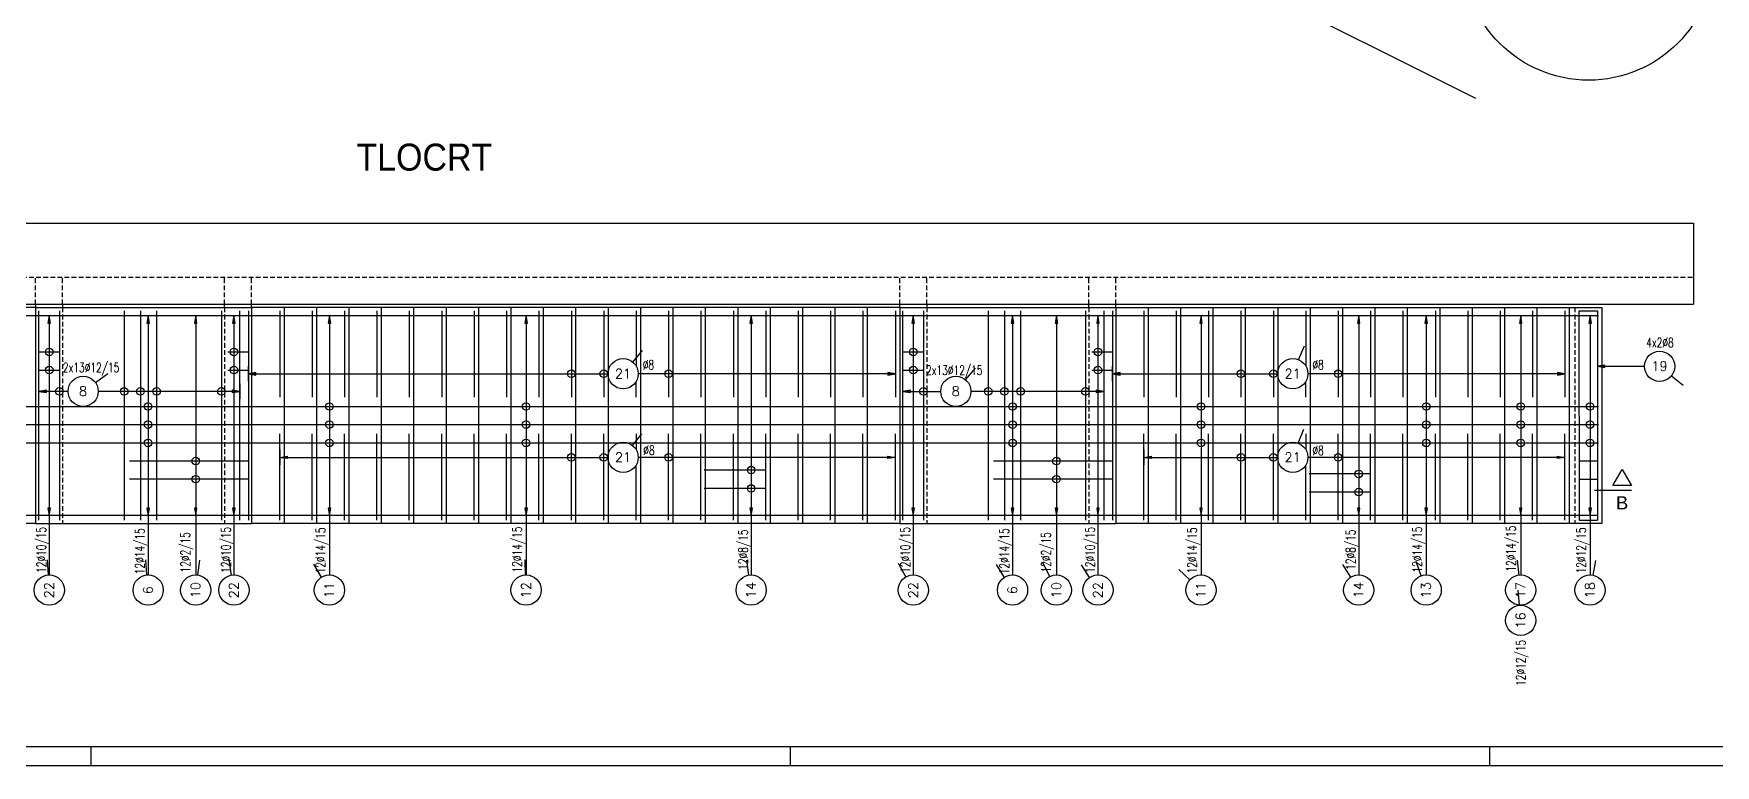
# Model space of a CAD drawing. Extents: x 168 to 5237, y 421 to 2392.
# Drawn here: x 1146 to 2704, y 421 to 1099 of the extents above; entities that cross this region are included whole.
import ezdxf
from ezdxf.enums import TextEntityAlignment as Align

# ---------------------------------------------------------------- set-up
doc = ezdxf.new("R2010")
doc.units = 0
doc.header["$LTSCALE"] = 35
doc.linetypes.add('HIDDEN', pattern=[9.525, 6.35, -3.175])
doc.linetypes.add('HIDDEN2', pattern=[0.1875, 0.125, -0.0625])
for name, color, linetype in [('ARM', 1, 'CONTINUOUS'), ('ARM-I', 6, 'CONTINUOUS'), ('BETON', 7, 'CONTINUOUS'), ('BETON TANKO', 40, 'CONTINUOUS'), ('CRTICA', 7, 'CONTINUOUS'), ('FILE', 8, 'CONTINUOUS'), ('KOTE', 4, 'CONTINUOUS'), ('NEVIDLJIVO', 9, 'HIDDEN2'), ('TANKO', 8, 'CONTINUOUS'), ('TEKST', 7, 'CONTINUOUS')]:
    doc.layers.add(name, color=color, linetype=linetype)
doc.styles.add('KOTE', font='romans.shx', dxfattribs={"width": 0.7})
doc.styles.add('NASLOV', font='ARIAL.TTF')
doc.styles.get("Standard").update_dxf_attribs({"font": 'romans.shx', "width": 0.9})

# ---------------------------------------------------------------- blocks, each defined once
blk = doc.blocks.new('S')
at = {"layer": 'KOTE', "color": 9}
blk.add_line((0, 1), (0, -1), dxfattribs=at)
blk.add_lwpolyline([(-1, 0.17), (-1, -0.17), (0, 0)], close=True, dxfattribs=at)
at = {"layer": 'KOTE', "color": 9, "linetype": 'ByBlock'}
blk.add_solid([(-1, 0.17), (-1, -0.17), (0, 0)], dxfattribs=at)
blk = doc.blocks.new('P')
at = {"layer": 'KOTE'}
blk.add_circle((0, 0), 0.4, dxfattribs=at)
blk.add_attdef('P', text='', height=0.25, dxfattribs=at).set_placement((-0.004, 0.004), align=Align.MIDDLE)
blk = doc.blocks.new('STR')
at = {"layer": 'KOTE', "color": 9}
blk.add_lwpolyline([(-1, 0.17), (-1, -0.17), (0, 0)], close=True, dxfattribs=at)
at = {"layer": 'KOTE', "color": 9, "linetype": 'ByBlock'}
blk.add_solid([(-1, 0.17), (-1, -0.17), (0, 0)], dxfattribs=at)

msp = doc.modelspace()

# ---------------------------------------------------------------- linework, layer by layer
at = {"layer": 'ARM'}
for p, q in [((1151.3, 648.1), (1151.3, 842.1)), ((1170.3, 842.1), (1170.3, 648.1)), ((1230.3, 842.1), (1230.3, 648.1)), ((1245.3, 842.1), (1245.3, 648.1)), ((1260.3, 842.1), (1260.3, 648.1)), ((1320.3, 842.1), (1320.3, 648.1)), ((1337.2, 842.1), (1337.2, 648.1)), ((1345.3, 842.1), (1345.3, 648.1)), ((1374.3, 842.1), (1374.3, 762.1)), ((1404.3, 842.1), (1404.3, 762.1)), ((1434.3, 842.1), (1434.3, 762.1)), ((1464.3, 842.1), (1464.3, 762.1)), ((1494.3, 842.1), (1494.3, 762.1)), ((1524.3, 842.1), (1524.3, 762.1)), ((1554.3, 842.1), (1554.3, 762.1)), ((1584.3, 842.1), (1584.3, 762.1)), ((1614.3, 842.1), (1614.3, 762.1)), ((1644.3, 842.1), (1644.3, 762.1)), ((1674.3, 842.1), (1674.3, 762.1)), ((1704.3, 842.1), (1704.3, 791)), ((1734.3, 842.1), (1734.3, 762.1)), ((1764.3, 842.1), (1764.3, 762.1)), ((1794.3, 842.1), (1794.3, 762.1)), ((1824.3, 842.1), (1824.3, 762.1)), ((1854.3, 842.1), (1854.3, 762.1)), ((1884.3, 842.1), (1884.3, 762.1)), ((1914.3, 842.1), (1914.3, 762.1)), ((1944.3, 842.1), (1944.3, 762.1)), ((1951.3, 648.1), (1951.3, 842.1)), ((1970.3, 842.1), (1970.3, 648.1)), ((2030.3, 842.1), (2030.3, 648.1)), ((2045.3, 842.1), (2045.3, 648.1)), ((2060.3, 842.1), (2060.3, 648.1)), ((2120.3, 842.1), (2120.3, 648.1)), ((2137.3, 842.1), (2137.3, 648.1)), ((2145.3, 842.1), (2145.3, 648.1)), ((2174.3, 842.1), (2174.3, 762.1)), ((2204.3, 842.1), (2204.3, 762.1)), ((2234.3, 842.1), (2234.3, 762.1)), ((2264.3, 842.1), (2264.3, 762.1)), ((2294.3, 842.1), (2294.3, 762.1)), ((2324.3, 842.1), (2324.3, 791)), ((2354.3, 842.1), (2354.3, 762.1)), ((2384.3, 842.1), (2384.3, 762.1)), ((2414.3, 842.1), (2414.3, 762.1)), ((2444.3, 842.1), (2444.3, 762.1)), ((2474.3, 842.1), (2474.3, 762.1)), ((2504.3, 842.1), (2504.3, 762.1)), ((2534.3, 842.1), (2534.3, 762.1)), ((2564.3, 842.1), (2564.3, 762.1)), ((2577.2, 842.1), (2577.3, 648.1)), ((2577.2, 842.1), (2594.3, 842.1)), ((2594.3, 842.1), (2594.3, 648.1)), ((351.2, 837.7), (2595.4, 837.7)), ((1151.3, 804), (1170.3, 804)), ((1326.3, 804), (1345.3, 804)), ((1951.3, 804), (1970.3, 804)), ((2126.3, 804), (2145.3, 804)), ((1151.3, 787.2), (1170.3, 787.2)), ((1326.3, 787.2), (1345.3, 787.2)), ((1951.3, 787.2), (1970.3, 787.2)), ((2126.3, 787.2), (2145.3, 787.2)), ((1704.3, 762.1), (1704.3, 776.6)), ((2324.3, 762.1), (2324.3, 776.6)), ((351.2, 753.5), (2595.4, 753.6)), ((351.2, 736.7), (2595.4, 736.7)), ((351.2, 719.8), (2595.4, 719.9)), ((1374.3, 648.1), (1374.3, 728.1)), ((1404.3, 648.1), (1404.3, 728.1)), ((1434.3, 648.1), (1434.3, 728.1)), ((1464.3, 648.1), (1464.3, 728.1)), ((1494.3, 648.1), (1494.3, 728.1)), ((1524.3, 648.1), (1524.3, 728.1)), ((1554.3, 648.1), (1554.3, 728.1)), ((1584.3, 648.1), (1584.3, 728.1)), ((1614.3, 648.1), (1614.3, 728.1)), ((1644.3, 648.1), (1644.3, 728.1)), ((1674.3, 648.1), (1674.3, 728.1)), ((1704.3, 728.1), (1704.3, 713.6)), ((1734.3, 648.1), (1734.3, 728.1)), ((1764.3, 648.1), (1764.3, 728.1)), ((1794.3, 648.1), (1794.3, 728.1)), ((1824.3, 648.1), (1824.3, 728.1)), ((1854.3, 648.1), (1854.3, 728.1)), ((1884.3, 648.1), (1884.3, 728.1)), ((1914.3, 648.1), (1914.3, 728.1)), ((1944.3, 648.1), (1944.3, 728.1)), ((2174.3, 648.1), (2174.3, 728.1)), ((2204.3, 648.1), (2204.3, 728.1)), ((2234.3, 648.1), (2234.3, 728.1)), ((2264.3, 648.1), (2264.3, 728.1)), ((2294.3, 648.1), (2294.3, 728.1)), ((2324.3, 728.1), (2324.3, 713.6)), ((2354.3, 648.1), (2354.3, 728.1)), ((2384.3, 648.1), (2384.3, 728.1)), ((2414.3, 648.1), (2414.3, 728.1)), ((2444.3, 648.1), (2444.3, 728.1)), ((2474.3, 648.1), (2474.3, 728.1)), ((2504.3, 648.1), (2504.3, 728.1)), ((2534.3, 648.1), (2534.3, 728.1)), ((2564.3, 648.1), (2564.3, 728.1)), ((1345.3, 703), (1235.3, 703)), ((2145.3, 703), (2035.3, 703)), ((2577.3, 703.1), (2594.3, 703.1)), ((1345.3, 686.2), (1235.3, 686.2)), ((1704.3, 648.1), (1704.3, 699.2)), ((1824.3, 694.6), (1767.3, 694.5)), ((2145.3, 686.2), (2035.3, 686.2)), ((2324.3, 648.1), (2324.3, 699.2)), ((2384.3, 691.1), (2327.3, 691.1)), ((2577.3, 686.2), (2594.3, 686.2)), ((1824.3, 677.7), (1767.3, 677.7)), ((2384.3, 674.3), (2327.3, 674.3)), ((2594.3, 652.6), (351.2, 652.5)), ((2577.3, 648.1), (2594.3, 648.1))]:
    msp.add_line(p, q, dxfattribs=at)
at = {"layer": 'ARM-I'}
msp.add_lwpolyline([(2061.1, 1249.2), (2481.5, 1039)], dxfattribs=at)
at = {"layer": 'BETON'}
for p, q in [((333.2, 923.1), (1528.2, 923.1)), ((1528.2, 923.1), (2683.2, 923.1)), ((2683.2, 923.1), (2683.2, 848.1)), ((333.2, 848.1), (1528.2, 848.1)), ((1528.2, 848.1), (2683.2, 848.1))]:
    msp.add_line(p, q, dxfattribs=at)
for points in [[(168, 421.2), (4437.1, 421.2), (4437.1, 2392), (168, 2392)], [(255.5, 438.7), (4419.6, 438.7), (4419.6, 2374.5), (255.5, 2374.5)]]:
    msp.add_lwpolyline(points, close=True, dxfattribs=at)
at = {"layer": 'BETON TANKO'}
for p, q in [((1148.3, 845.1), (548.2, 845.1)), ((1148.3, 848.1), (1148.3, 845.1)), ((1148.3, 845.1), (1148.3, 645.1)), ((1148.3, 845.1), (1348.3, 845.1)), ((1173.3, 848.1), (1173.3, 845.1)), ((1323.3, 845.1), (1323.3, 848.1)), ((1348.3, 845.1), (1348.3, 848.1)), ((1348.3, 845.1), (1348.3, 645.1)), ((1948.3, 845.1), (1348.3, 845.1)), ((1378.3, 845.1), (1378.3, 645.1)), ((1408.3, 845.1), (1408.3, 645.1)), ((1438.3, 845.1), (1438.3, 645.1)), ((1468.3, 845.1), (1468.3, 645.1)), ((1498.3, 845.1), (1498.3, 645.1)), ((1528.3, 845.1), (1528.3, 645.1)), ((1558.3, 845.1), (1558.3, 645.1)), ((1588.3, 845.1), (1588.3, 645.1)), ((1618.3, 845.1), (1618.3, 645.1)), ((1648.3, 845.1), (1648.3, 645.1)), ((1678.3, 845.1), (1678.3, 645.1)), ((1708.3, 845.1), (1708.3, 645.1)), ((1738.3, 845.1), (1738.3, 645.1)), ((1768.3, 845.1), (1768.3, 645.1)), ((1798.3, 845.1), (1798.3, 645.1)), ((1828.3, 845.1), (1828.3, 645.1)), ((1858.3, 845.1), (1858.3, 645.1)), ((1888.3, 845.1), (1888.3, 645.1)), ((1918.3, 845.1), (1918.3, 645.1)), ((1948.3, 845.1), (1948.3, 848.1)), ((1948.3, 845.1), (1948.3, 645.1)), ((1948.3, 845.1), (2148.3, 845.1)), ((1973.3, 848.1), (1973.3, 845.1)), ((2123.3, 845.1), (2123.3, 848.1)), ((2148.3, 845.1), (2148.3, 848.1)), ((2148.3, 845.1), (2148.3, 645.1)), ((2148.3, 845.1), (2598.3, 845.1)), ((2178.3, 845.1), (2178.3, 645.1)), ((2208.3, 845.1), (2208.3, 645.1)), ((2238.3, 845.1), (2238.3, 645.1)), ((2268.3, 845.1), (2268.3, 645.1)), ((2298.3, 845.1), (2298.3, 645.1)), ((2328.3, 845.1), (2328.3, 645.1)), ((2358.3, 845.1), (2358.3, 645.1)), ((2388.3, 845.1), (2388.3, 645.1)), ((2418.3, 845.1), (2418.3, 645.1)), ((2448.3, 845.1), (2448.3, 645.1)), ((2478.3, 845.1), (2478.3, 645.1)), ((2508.3, 845.1), (2508.3, 645.1)), ((2538.3, 845.1), (2538.3, 645.1)), ((2568.3, 845.1), (2568.3, 645.1)), ((2598.3, 845.1), (2598.3, 645.1)), ((1148.3, 645.1), (548.2, 645.1)), ((1148.3, 645.1), (1348.3, 645.1)), ((1948.3, 645.1), (1348.3, 645.1)), ((1948.3, 645.1), (2148.3, 645.1)), ((2598.3, 645.1), (2148.3, 645.1))]:
    msp.add_line(p, q, dxfattribs=at)
at = {"layer": 'CRTICA'}
for p, q in [((1701.3, 794.5), (1710.3, 805.2)), ((2317.7, 796.7), (2323.1, 809.6)), ((1203.7, 775.7), (1215, 783.9)), ((2009.3, 778.2), (2018.4, 788.9)), ((2662.8, 782), (2673.7, 773.2)), ((2317.4, 719.4), (2322.6, 732.4)), ((1701, 717.3), (1709.7, 728.3)), ((1160.1, 597.5), (1159.3, 611.5)), ((1251.4, 597.5), (1250.3, 611.4)), ((1298.4, 597.4), (1300.3, 611.2)), ((1329.7, 597.3), (1327.4, 611.1)), ((1413.1, 595.6), (1406, 607.6)), ((1602, 597.5), (1601.7, 611.5)), ((1808.7, 597.4), (1806.7, 611.2)), ((1954.1, 595.7), (1947.3, 608)), ((2087.2, 596.1), (2081, 608.6)), ((2365.9, 595.4), (2358.5, 607.3)), ((2431.1, 596.7), (2426.4, 609.9)), ((2521.8, 597.4), (2520.2, 611.3)), ((2590.3, 597.3), (2593, 611)), ((2045.3, 595.3), (2037.8, 607.1)), ((2124.2, 595.2), (2116.5, 606.9)), ((2217, 593.1), (2206.8, 602.7)), ((2522.2, 569.5), (2521.1, 583.4))]:
    msp.add_line(p, q, dxfattribs=at)
at = {"layer": 'FILE'}
for p, q in [((1199.6, 421.2), (1199.6, 438.7)), ((1847.1, 421.2), (1847.1, 438.7)), ((2494.6, 421.2), (2494.6, 438.7))]:
    msp.add_line(p, q, dxfattribs=at)
at = {"layer": 'KOTE'}
for centre in [(1160.9, 804), (1331.9, 804), (1960.9, 804), (2131.9, 804), (1160.9, 787.2), (1331.9, 787.2), (1644.3, 783.8), (1674.3, 783.8), (1734.3, 783.8), (1960.9, 787.2), (2131.9, 787.2), (2264.3, 783.8), (2294.3, 783.8), (2354.3, 783.8), (1170.3, 767.5), (1230.3, 767.5), (1245.3, 767.5), (1260.3, 767.5), (1320.3, 767.5), (1970.3, 767.5), (2030.3, 767.5), (2045.3, 767.5), (2060.3, 767.5), (2120.3, 767.5), (1252.4, 753.5), (1420.3, 753.5), (1602.4, 753.5), (2052.8, 753.5), (2227.3, 753.5), (2435.8, 753.5), (2523.3, 753.5), (2587.5, 753.5), (1252.4, 736.7), (1420.3, 736.7), (1602.4, 736.7), (2052.8, 736.7), (2227.3, 736.7), (2435.8, 736.7), (2523.3, 736.7), (2587.5, 736.7), (1252.4, 719.8), (1420.3, 719.8), (1602.4, 719.8), (2052.8, 719.8), (2227.3, 719.8), (2435.8, 719.8), (2523.3, 719.8), (2587.5, 719.8), (1296.5, 703), (1644.3, 706.4), (1674.3, 706.4), (1734.3, 706.4), (2093.4, 703), (2264.3, 706.4), (2294.3, 706.4), (2354.3, 706.4), (1296.5, 686.2), (1810.8, 694.6), (2093.4, 686.2), (2373.3, 691.1), (1810.8, 677.7), (2373.3, 674.3)]:
    msp.add_circle(centre, 3.5, dxfattribs=at)
at = {"layer": 'NEVIDLJIVO'}
for p, q in [((348.2, 873.1), (2683.2, 873.1)), ((1148.3, 848.1), (1148.3, 873.1)), ((1173.3, 848.1), (1173.3, 873.1)), ((1323.3, 848.1), (1323.3, 873.1)), ((1348.3, 848.1), (1348.3, 873.1)), ((1948.3, 848.1), (1948.3, 873.1)), ((1973.3, 848.1), (1973.3, 873.1)), ((2123.3, 848.1), (2123.3, 873.1)), ((2148.3, 848.1), (2148.3, 873.1)), ((1173.3, 845.1), (1173.3, 645.1)), ((1323.3, 845.1), (1323.3, 645.1)), ((1973.3, 845.1), (1973.3, 645.1)), ((2123.3, 845.1), (2123.3, 645.1)), ((2573.3, 845.1), (2573.3, 645.1))]:
    msp.add_line(p, q, dxfattribs=at)
at = {"layer": 'TANKO'}
for p, q in [((1160.9, 837.7), (1160.9, 652.5)), ((1252.4, 837.7), (1252.5, 652.5)), ((1296.5, 837.7), (1296.5, 652.5)), ((1331.9, 837.7), (1331.9, 652.5)), ((1420.3, 837.7), (1420.3, 652.5)), ((1602.4, 837.7), (1602.4, 652.5)), ((1810.8, 837.7), (1810.8, 652.5)), ((1960.9, 837.7), (1960.9, 652.5)), ((2052.8, 837.7), (2052.8, 652.5)), ((2093.4, 837.7), (2093.4, 652.5)), ((2131.9, 837.7), (2131.9, 652.5)), ((2227.3, 837.7), (2227.3, 652.5)), ((2373.3, 837.7), (2373.3, 652.5)), ((2435.8, 837.7), (2435.8, 652.5)), ((2523.3, 837.7), (2523.3, 652.5)), ((2587.5, 837.7), (2587.5, 652.5)), ((1345.3, 783.8), (1678.2, 783.8)), ((1944.3, 783.8), (1706.2, 783.8)), ((2145.3, 783.8), (2298.2, 783.8)), ((2564.3, 783.8), (2326.2, 783.8)), ((2594.3, 790.7), (2637.9, 790.7)), ((1178.3, 767.5), (1151.3, 767.5)), ((1337.3, 767.5), (1206.3, 767.5)), ((1951.3, 767.5), (1986.3, 767.5)), ((2137.3, 767.5), (2014.3, 767.5)), ((1374.3, 706.4), (1678.2, 706.4)), ((1944.3, 706.4), (1706.2, 706.4)), ((2174.3, 706.4), (2298.2, 706.4)), ((2564.3, 706.4), (2326.2, 706.4)), ((1160.9, 652.5), (1160.9, 597.5)), ((1252.5, 652.5), (1252.5, 597.5)), ((1296.5, 652.5), (1296.5, 597.5)), ((1331.9, 652.5), (1331.9, 597.5)), ((1420.3, 652.5), (1420.3, 597.5)), ((1602.4, 652.5), (1602.4, 597.5)), ((1810.8, 652.5), (1810.8, 597.5)), ((1960.9, 652.5), (1960.9, 597.5)), ((2052.8, 652.5), (2052.8, 597.5)), ((2093.4, 652.5), (2093.4, 597.5)), ((2131.9, 652.5), (2131.9, 597.5)), ((2227.3, 652.5), (2227.3, 597.5)), ((2373.3, 652.5), (2373.3, 597.5)), ((2435.8, 652.5), (2435.8, 597.5)), ((2523.3, 652.5), (2523.3, 597.5)), ((2587.5, 652.5), (2587.5, 597.5))]:
    msp.add_line(p, q, dxfattribs=at)
msp.add_circle((2586.2, 1172), 116.4, dxfattribs=at)
at = {"layer": 'TEKST', "linetype": 'HIDDEN'}
msp.add_line((2625.8, 675.6), (2591.5, 675.6), dxfattribs=at)
at = {"layer": 'TEKST'}
msp.add_lwpolyline([(2625.8, 680.5), (2608.7, 680.5), (2617.2, 695.3)], close=True, dxfattribs=at)

# ---------------------------------------------------------------- block references
at = {"layer": 'KOTE', "yscale": 7, "zscale": 7}
for name, p, xscale, rotation in [('S', (1160.9, 837.7), 7, 90), ('S', (1252.4, 837.7), 7, 90), ('S', (1296.5, 837.7), 7, 90), ('S', (1331.9, 837.7), 7, 90), ('S', (1420.3, 837.7), 7, 90), ('S', (1602.4, 837.7), 7, 90), ('S', (1810.8, 837.7), 7, 90), ('S', (1960.9, 837.7), 7, 90), ('S', (2052.8, 837.7), 7, 90), ('S', (2093.4, 837.7), 7, 90), ('S', (2131.9, 837.7), 7, 90), ('S', (2227.3, 837.7), 7, 90), ('S', (2373.3, 837.7), 7, 90), ('S', (2435.8, 837.7), 7, 90), ('S', (2523.3, 837.7), 7, 90), ('S', (2587.5, 837.7), 7, 90), ('S', (1345.3, 783.8), 7, 180), ('S', (2145.3, 783.8), 7, 180), ('STR', (2594.3, 790.7), 7, 180), ('S', (1151.3, 767.5), 7, 180), ('S', (1951.3, 767.5), 7, 180), ('S', (1944.3, 706.4), -7, 180), ('S', (2564.3, 706.4), -7, 180), ('S', (1160.9, 652.5), 7, 270), ('S', (1252.5, 652.5), 7, 270), ('S', (1296.5, 652.5), 7, 270), ('S', (1331.9, 652.5), 7, 270), ('S', (1420.3, 652.5), 7, 270), ('S', (1602.4, 652.5), 7, 270), ('S', (1810.8, 652.5), 7, 270), ('S', (1960.9, 652.5), 7, 270), ('S', (2052.8, 652.5), 7, 270), ('S', (2093.4, 652.5), 7, 270), ('S', (2131.9, 652.5), 7, 270), ('S', (2227.3, 652.5), 7, 270), ('S', (2373.3, 652.5), 7, 270), ('S', (2435.8, 652.5), 7, 270), ('S', (2523.3, 652.5), 7, 270), ('S', (2587.5, 652.5), 7, 270)]:
    msp.add_blockref(name, p, dxfattribs=dict(at, xscale=xscale, rotation=rotation))
at = {"layer": 'KOTE'}
ref = msp.add_blockref('P', (1692.3, 783.8), dxfattribs=dict(at, xscale=35, yscale=35, zscale=35))
ref.add_attrib('P', '21', dxfattribs={"height": 8.75}).set_placement((1692.2, 783.9), align=Align.MIDDLE)
ref = msp.add_blockref('P', (2312.3, 783.8), dxfattribs=dict(at, xscale=35, yscale=35, zscale=35))
ref.add_attrib('P', '21', dxfattribs={"height": 8.75}).set_placement((2312.1, 783.9), align=Align.MIDDLE)
ref = msp.add_blockref('P', (2651.9, 790.7), dxfattribs=dict(at, xscale=35, yscale=35, zscale=35))
ref.add_attrib('P', '19', dxfattribs={"height": 8.75}).set_placement((2651.8, 790.9), align=Align.MIDDLE)
ref = msp.add_blockref('P', (1192.3, 767.5), dxfattribs=dict(at, xscale=35, yscale=35, zscale=35))
ref.add_attrib('P', '8', dxfattribs={"height": 8.75}).set_placement((1192.2, 767.6), align=Align.MIDDLE)
at = {"layer": 'KOTE', "yscale": 7, "zscale": 7}
for p, xscale in [((1944.3, 783.8), 7), ((2564.3, 783.8), 7), ((1337.3, 767.5), 7), ((2137.3, 767.5), 7), ((1374.3, 706.4), -7), ((2174.3, 706.4), -7)]:
    msp.add_blockref('S', p, dxfattribs=dict(at, xscale=xscale))
at = {"layer": 'KOTE'}
ref = msp.add_blockref('P', (2000.3, 767.5), dxfattribs=dict(at, xscale=35, yscale=35, zscale=35))
ref.add_attrib('P', '8', dxfattribs={"height": 8.75}).set_placement((2000.2, 767.6), align=Align.MIDDLE)
ref = msp.add_blockref('P', (1692.3, 706.4), dxfattribs=dict(at, xscale=35, yscale=35, zscale=35))
ref.add_attrib('P', '21', dxfattribs={"height": 8.75}).set_placement((1692.2, 706.5), align=Align.MIDDLE)
ref = msp.add_blockref('P', (2312.3, 706.4), dxfattribs=dict(at, xscale=35, yscale=35, zscale=35))
ref.add_attrib('P', '21', dxfattribs={"height": 8.75}).set_placement((2312.1, 706.5), align=Align.MIDDLE)
ref = msp.add_blockref('P', (1160.9, 583.5), dxfattribs=dict(at, xscale=35, yscale=35, zscale=35, rotation=90))
ref.add_attrib('P', '22', dxfattribs={"height": 8.75, "rotation": 90}).set_placement((1160.8, 583.4), align=Align.MIDDLE)
ref = msp.add_blockref('P', (1252.5, 583.5), dxfattribs=dict(at, xscale=35, yscale=35, zscale=35, rotation=90))
ref.add_attrib('P', '6', dxfattribs={"height": 8.75, "rotation": 90}).set_placement((1252.3, 583.4), align=Align.MIDDLE)
ref = msp.add_blockref('P', (1296.5, 583.5), dxfattribs=dict(at, xscale=35, yscale=35, zscale=35, rotation=90))
ref.add_attrib('P', '10', dxfattribs={"height": 8.75, "rotation": 90}).set_placement((1296.4, 583.4), align=Align.MIDDLE)
ref = msp.add_blockref('P', (1331.9, 583.5), dxfattribs=dict(at, xscale=35, yscale=35, zscale=35, rotation=90))
ref.add_attrib('P', '22', dxfattribs={"height": 8.75, "rotation": 90}).set_placement((1331.8, 583.4), align=Align.MIDDLE)
ref = msp.add_blockref('P', (1420.3, 583.5), dxfattribs=dict(at, xscale=35, yscale=35, zscale=35, rotation=90))
ref.add_attrib('P', '11', dxfattribs={"height": 8.75, "rotation": 90}).set_placement((1420.1, 583.4), align=Align.MIDDLE)
ref = msp.add_blockref('P', (1602.4, 583.5), dxfattribs=dict(at, xscale=35, yscale=35, zscale=35, rotation=90))
ref.add_attrib('P', '12', dxfattribs={"height": 8.75, "rotation": 90}).set_placement((1602.3, 583.4), align=Align.MIDDLE)
ref = msp.add_blockref('P', (1810.8, 583.5), dxfattribs=dict(at, xscale=35, yscale=35, zscale=35, rotation=90))
ref.add_attrib('P', '14', dxfattribs={"height": 8.75, "rotation": 90}).set_placement((1810.6, 583.4), align=Align.MIDDLE)
ref = msp.add_blockref('P', (1960.9, 583.5), dxfattribs=dict(at, xscale=35, yscale=35, zscale=35, rotation=90))
ref.add_attrib('P', '22', dxfattribs={"height": 8.75, "rotation": 90}).set_placement((1960.8, 583.4), align=Align.MIDDLE)
ref = msp.add_blockref('P', (2052.8, 583.5), dxfattribs=dict(at, xscale=35, yscale=35, zscale=35, rotation=90))
ref.add_attrib('P', '6', dxfattribs={"height": 8.75, "rotation": 90}).set_placement((2052.6, 583.4), align=Align.MIDDLE)
ref = msp.add_blockref('P', (2093.4, 583.5), dxfattribs=dict(at, xscale=35, yscale=35, zscale=35, rotation=90))
ref.add_attrib('P', '10', dxfattribs={"height": 8.75, "rotation": 90}).set_placement((2093.3, 583.4), align=Align.MIDDLE)
ref = msp.add_blockref('P', (2131.9, 583.5), dxfattribs=dict(at, xscale=35, yscale=35, zscale=35, rotation=90))
ref.add_attrib('P', '22', dxfattribs={"height": 8.75, "rotation": 90}).set_placement((2131.8, 583.4), align=Align.MIDDLE)
ref = msp.add_blockref('P', (2227.3, 583.5), dxfattribs=dict(at, xscale=35, yscale=35, zscale=35, rotation=90))
ref.add_attrib('P', '11', dxfattribs={"height": 8.75, "rotation": 90}).set_placement((2227.1, 583.4), align=Align.MIDDLE)
ref = msp.add_blockref('P', (2373.3, 583.5), dxfattribs=dict(at, xscale=35, yscale=35, zscale=35, rotation=90))
ref.add_attrib('P', '14', dxfattribs={"height": 8.75, "rotation": 90}).set_placement((2373.1, 583.4), align=Align.MIDDLE)
ref = msp.add_blockref('P', (2435.8, 583.5), dxfattribs=dict(at, xscale=35, yscale=35, zscale=35, rotation=90))
ref.add_attrib('P', '13', dxfattribs={"height": 8.75, "rotation": 90}).set_placement((2435.6, 583.4), align=Align.MIDDLE)
ref = msp.add_blockref('P', (2523.3, 583.5), dxfattribs=dict(at, xscale=35, yscale=35, zscale=35, rotation=90))
ref.add_attrib('P', '17', dxfattribs={"height": 8.75, "rotation": 90}).set_placement((2523.2, 583.4), align=Align.MIDDLE)
ref = msp.add_blockref('P', (2587.5, 583.5), dxfattribs=dict(at, xscale=35, yscale=35, zscale=35, rotation=90))
ref.add_attrib('P', '18', dxfattribs={"height": 8.75, "rotation": 90}).set_placement((2587.4, 583.4), align=Align.MIDDLE)
ref = msp.add_blockref('P', (2523.3, 555.5), dxfattribs=dict(at, xscale=35, yscale=35, zscale=35, rotation=90))
ref.add_attrib('P', '16', dxfattribs={"height": 8.75, "rotation": 90}).set_placement((2523.2, 555.4), align=Align.MIDDLE)

# ---------------------------------------------------------------- texts
at = {"layer": 'KOTE', "style": 'KOTE', "width": 0.7}
for s, p in [('4x2%%c8', (2652.2, 812.7)), ('%%c8', (1715.7, 792.1)), ('%%c8', (2335.7, 792.1)), ('%%c8', (1716.2, 713)), ('%%c8', (2335.7, 712.8))]:
    msp.add_text(s, height=8.75, dxfattribs=at).set_placement(p, align=Align.MIDDLE)
for p in [(1173.5, 785.2), (1972.7, 782.7)]:
    msp.add_text('2x13%%c12/15', height=8.75, dxfattribs=at).set_placement(p)
for s, p in [('12%%c10/15', (1154.2, 620.7)), ('12%%c14/15', (1245.4, 619.4)), ('12%%c10/15', (1325.2, 620.7)), ('12%%c14/15', (1412.7, 620.2)), ('12%%c8/15', (1804, 620.9)), ('12%%c10/15', (1954.2, 620.7)), ('12%%c14/15', (2045.8, 619.4)), ('12%%c10/15', (2125.2, 620.7)), ('12%%c14/15', (2219.7, 620.2)), ('12%%c8/15', (2366.5, 620.9)), ('12%%c12/15', (2579.9, 620.2))]:
    msp.add_text(s, height=8.75, rotation=90, dxfattribs=at).set_placement(p, align=Align.MIDDLE)
for s, p in [('12%%c14/15', (1598.5, 642.3)), ('12%%c14/15', (2431.9, 642.3)), ('12%%c14/15', (2518.7, 643.1)), ('12%%c12/15', (2527.7, 537.3))]:
    msp.add_text(s, height=8.75, rotation=90, dxfattribs=at).set_placement(p, align=Align.RIGHT)
for p in [(1291.3, 599.8), (2088.2, 599.8)]:
    msp.add_text('12%%c2/15', height=8.75, rotation=90, dxfattribs=at).set_placement(p)
at = {"layer": 'TEKST', "style": 'NASLOV'}
msp.add_text('B', height=12.2, dxfattribs=at).set_placement((2617.2, 664.3), align=Align.MIDDLE)
at = {"layer": 'TEKST', "insert": (1508.2, 984.2), "char_height": 25, "attachment_point": 5}
msp.add_mtext('{\\fArial|b0|i0|c238|p34;TLOCRT}', dxfattribs=at)

doc.saveas('drawing.dxf')
